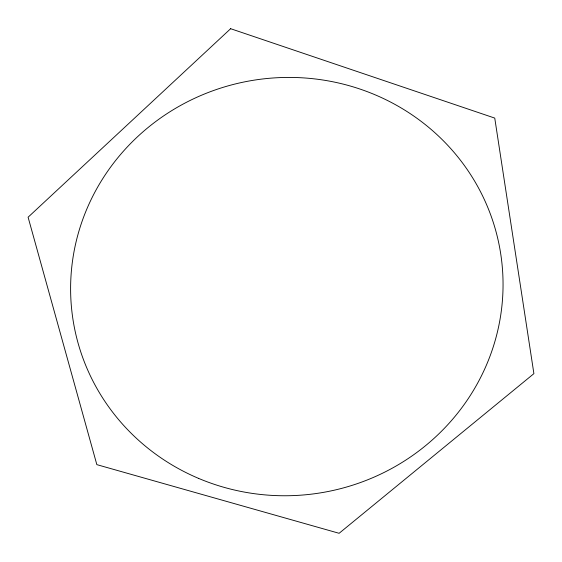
<?xml version="1.0" encoding="UTF-8"?>
<svg xmlns="http://www.w3.org/2000/svg" width="562" height="562" viewBox="0 0 562 562"><rect width="100%" height="100%" fill="white"/><g stroke="black" fill="none" stroke-linecap="round" stroke-linejoin="round"><path stroke-width="0.84" d="M230.645 28.704L28.1 217.213L96.847 464.641L339.111 533.296L533.9 373.646L494.75 118.09L230.645 28.704M198.534 478.367A216.377 209.008 -8.4 0 0 501.908 263.016A216.377 209.008 -8.4 0 0 160.051 118.385A216.377 209.008 -8.4 0 0 198.534 478.367"/></g></svg>
